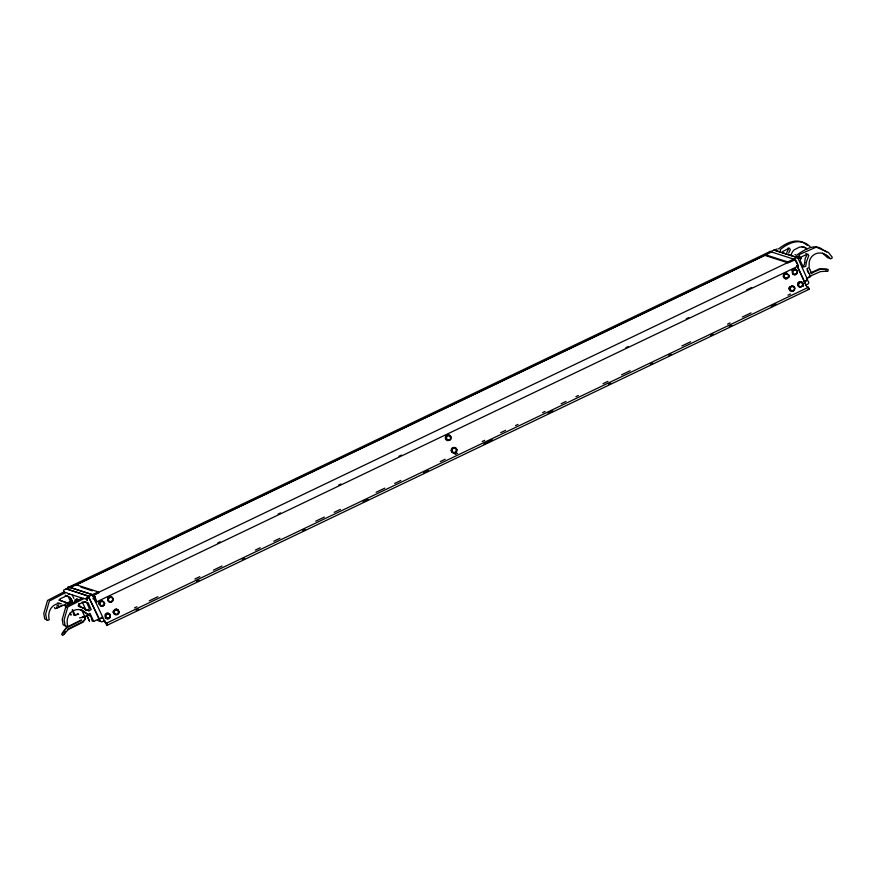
<?xml version="1.0" encoding="UTF-8"?>
<svg xmlns="http://www.w3.org/2000/svg" width="876" height="876" viewBox="0 0 876 876"><rect width="100%" height="100%" fill="white"/><g stroke="black" fill="none" stroke-linecap="round" stroke-linejoin="round"><path stroke-width="1.31" d="M780.352 251.237L780.385 249.55C788.882 242.258 800.85 237.768 810.037 246.572M796.919 256.58L796.963 254.894C804.365 250.065 814.45 242.652 822.969 249.846M795.069 254.511L795.736 255.058M101.923 605.984L99.612 604.495L99.831 602.086L101.988 601.056L104.288 602.535L104.08 604.944L101.572 605.863L104.08 604.944M102.339 601.166L100.171 602.206L99.612 604.495M105.438 617.087L105.646 614.678L107.814 613.649L110.113 615.127L109.905 617.536C108 620.657 103.039 614.788 107.737 618.576M105.777 617.208L105.996 614.799L108.153 613.758M110.518 596.972L112.818 598.461L112.61 600.87L110.442 601.9L108.142 600.41L108.35 598.012L110.858 597.093L108.35 598.012M108.701 598.122L108.142 600.41M113.957 613.014L114.165 610.605L116.333 609.565L118.632 611.054L118.424 613.463C116.519 616.573 111.57 610.703 116.256 614.492M114.307 613.123L114.515 610.714L116.683 609.685M116.333 609.565L118.293 610.933L118.424 613.463M446.07 438.712L446.289 436.314L448.446 435.273L450.746 436.763L450.538 439.172C448.632 442.281 443.683 436.412 448.381 440.201M446.421 438.832L446.629 436.423L448.797 435.394M448.446 435.273L450.406 436.642L450.538 439.172M454.272 447.866L456.571 449.355L456.363 451.764L454.195 452.793L451.896 451.315L452.104 448.906L454.611 447.986L452.104 448.906M452.454 449.016L451.896 451.315M454.195 452.793L456.013 451.644L456.571 449.355M786.385 273.542L788.685 275.031L788.477 277.44L786.309 278.48L784.009 276.991L784.217 274.582L786.725 273.662L784.217 274.582M784.567 274.703L784.009 276.991M786.309 278.48L788.126 277.32L788.685 275.031M789.823 289.584L790.043 287.175L792.2 286.134L794.499 287.624L794.291 290.033C792.386 293.153 787.436 287.273 792.123 291.073M790.174 289.693L790.382 287.295L792.55 286.255M794.904 269.469L797.204 270.958L796.996 273.356L794.828 274.396L792.528 272.907L792.747 270.498L795.255 269.578L792.747 270.498M793.087 270.618L792.528 272.907M800.653 286.989L798.354 285.499L798.562 283.09L800.73 282.061L803.029 283.55L802.821 285.959L800.303 286.868L802.821 285.959M801.069 282.181L798.901 283.211L798.354 285.499M802.471 285.839L802.679 283.43L800.73 282.061M84.873 616.792L84.6 619.77L82.552 621.818L67.813 629.143M64.419 592.548L63.565 590.183L69.587 587.303L92.484 594.673L69.587 587.303M100.565 600.859L99.196 602.075L98.857 603.838L101.233 606.356M98.922 603.86L99.262 602.097M102.941 606.104L104.31 604.878L104.583 603.093M104.31 604.878L104.649 603.115L102.273 600.597M113.103 599.009L112.829 600.805L111.46 602.02M118.238 610.003L116.617 609.116L113.541 610.583L113.201 612.357L114.022 614.01L115.577 614.864L117.34 614.634L118.654 613.397L118.994 611.623L118.172 609.981M113.267 612.379L113.606 610.605M118.588 613.375L118.928 611.601M445.38 438.088L445.654 436.292L446.957 435.054L448.797 434.846M447.625 440.551L449.465 440.343L450.768 439.106L450.286 435.69L448.731 434.825M451.206 450.68L451.479 448.884L452.782 447.647L454.611 447.439L456.177 448.304L456.922 449.925L456.582 451.698L455.279 452.936L453.505 453.166L451.885 452.29M783.319 276.356L783.593 274.56L784.962 273.345M785.564 278.831L788.696 277.374L788.969 275.59M788.696 277.374L789.035 275.601L786.659 273.093M789.889 290.58L789.068 288.927L789.407 287.164L792.55 285.707L794.105 286.572M789.134 288.949L789.473 287.175M797.499 271.505L797.226 273.301L795.857 274.517L794.083 274.746L792.528 273.881M794.795 288.182L794.521 289.967L793.141 291.182M797.653 284.875L797.937 283.079L799.24 281.842L801.069 281.634M802.974 285.872L803.314 284.098L802.569 282.466M803.38 284.12L803.04 285.894L799.898 287.339M783.505 275.13L784.71 273.235M54.443 607.495L55.122 608.7L58.922 606.805M786.801 252.496L788.488 249.102L788.236 247.941M788.641 253.087L790.327 249.693L789.396 248.127L782.596 251.587M72.16 601.166L71.263 599.14L72.16 601.166L56.502 608.382M85.509 618.697L83.187 622.07L68.536 629.384L62.667 635.396L61.648 634.454L66.423 627.358L81.238 619.989M65.569 631.815L63.882 634.651M99.568 618.62L100.138 620.865A1.697 1.664 -72.2 0 0 102.361 621.664L104.824 620.493M778.545 248.959C786.779 242.334 798.321 236.903 807.376 245.477M798.803 255.485L799.952 254.259L816.246 247.12L828.455 252.496L832.2 257.161L832.069 258.113L830.459 258.902C826.484 253.175 818.304 250.624 812.665 255.726A10.797 10.654 -72.2 0 0 809.139 263.654L809.161 267.563L806.938 268.625L810.639 276.641L806.402 278.678M79.453 617.908L84.95 616.989L88.454 615.313M806.522 280.32L805.318 281.711L804.048 281.054L805.055 281.722L807.573 279.663L797.927 258.135C799.186 255.628 800.511 259.548 801.047 257.96L799.668 256.252L787.831 261.957L764.945 254.588L765.383 255.54L788.269 262.909L787.831 261.957M109.719 614.076L108.087 613.2L106.324 613.43L105.021 614.667L105.492 618.084M445.72 436.314L447.023 435.076M449.399 440.321L450.702 439.084M451.545 448.906L452.848 447.669M456.516 451.677L455.213 452.914L453.44 453.144M795.255 269.041L793.415 269.25L792.112 270.487L792.594 273.903M792.178 270.509L793.481 269.271M798.003 283.101L799.306 281.864M62.229 633.129L67.113 627.577L81.665 620.307M72.752 603.411L75.555 601.626L74.624 601.33L78.128 599.655M68.197 588.037L67.868 586.953L68.657 587.205L770.278 251.456L770.716 252.408L70.332 587.577M69.62 587.128L75.435 584.544L98.331 591.913L98.769 592.866L92.703 595.768L104.507 620.996L105.47 622.606L106.795 623.033L808.417 287.284L809.304 289.2L106.938 625.365L104.343 620.953M793.503 259.055L770.617 251.686L764.945 254.588M774.023 250.054L797.05 257.5L774.023 250.054L770.617 251.686M774.165 250.131L777.22 248.948M75.544 585.223L765.876 254.872M98.331 591.913L86.45 597.552L86.866 599.721C88.421 600.301 86.286 596.786 88.991 597.388L99.13 618.686L102.295 618.018L102.404 616.759L102.12 618.215L100.291 618.281M95.265 601.297C95.166 600.443 96.886 597.618 93.425 595.998L92.987 595.045L794.609 259.296L796.131 260.752L798.397 266.03L96.776 601.79L95.626 601.418L95.955 602.502M789.484 262.329L794.335 260.008M84.304 601.67L78.982 604.221L78.271 605.59L88.969 611.021L91.148 609.477L88.071 602.721L84.304 601.67L86.691 602.655L89.21 608.097L88.925 609.565L87.129 610.43M217.697 543L220.161 541.817M278.119 514.081L280.583 512.909M338.541 485.173L341.005 483.99M398.963 456.254L401.427 455.082M625.847 347.684L628.322 346.502M686.269 318.765L688.733 317.594M746.691 289.857L751.63 287.492M802.142 266.578L804.376 264.771L805.208 258.431L806.905 255.036L805.964 253.46M73.431 614.886L75.281 615.478L78.457 613.956M87.764 614.459L89.987 613.397L93.688 621.413L98.999 618.872L88.728 597.301L87.031 598.111L87.348 600.41L85.235 598.637L83.57 598.768L67.781 606.969L64.058 619.978L65.196 625.891L65.996 626.395L67.627 625.628C65.853 618.872 69.029 610.89 76.573 609.652A10.797 10.654 -72.2 0 1 84.819 611.952L87.764 614.459L82.968 611.36A10.797 10.654 -72.2 0 0 80.285 609.751M83.976 616.978L87.666 615.204M107.387 618.456L109.905 617.536M791.784 290.952L794.291 290.033M805.318 285.28L807.771 284.098A1.697 1.664 -72.2 0 0 808.581 281.853L807.256 279.97M134.466 607.933L136.93 606.75M149.259 600.859L157.899 596.72M194.888 579.025L199.816 576.66M213.383 570.167L222.011 566.038M255.31 550.106L260.238 547.752M273.805 541.259L279.97 538.302M315.732 521.198L324.361 517.059M334.227 512.34L340.392 509.394M376.154 492.279L384.783 488.151M394.649 483.432L400.814 480.475M440.267 461.597L445.205 459.232M455.071 454.513L457.535 453.341M482.194 441.537L484.658 440.354M500.689 432.678L505.627 430.324M515.493 425.605L517.957 424.422M542.616 412.618L545.08 411.435M561.111 403.77L566.049 401.405M575.915 396.686L578.379 395.503M603.038 383.71L607.966 381.345M621.533 374.851L630.162 370.723M681.955 345.943L690.584 341.815M727.584 324.109L730.047 322.926M742.377 317.024L751.006 312.896M788.006 295.19L790.47 294.018M136.185 610.441L138.649 609.258M196.607 581.522L199.071 580.339M242.225 559.687L244.689 558.516M302.647 530.779L305.111 529.597M363.069 501.86L367.997 499.506M423.491 472.952L428.419 470.587M483.913 444.033L492.542 439.905M548.037 413.352L552.964 410.986M608.459 384.433L610.922 383.261M650.375 364.372L652.85 363.201M668.87 355.525L671.345 354.342M710.797 335.464L713.261 334.282M729.292 326.606L731.767 325.434M771.219 306.545L776.158 304.191M810.628 272.863L819.246 268.899L828.138 269.425L828.05 271.078L820.505 271.593L808.92 276.663M60.137 606.247L62.557 605.141M66.182 603.476L72.237 600.695M811.877 272.918L820.045 269.337L826.681 269.25M56.579 606.104L58.747 605.163M83.187 616.759L83.976 616.43M784.896 273.323L786.725 273.115M794.149 274.768L795.923 274.538M787.393 278.612L785.63 278.853L783.998 277.966L783.253 276.334M793.207 291.204L791.378 291.423L789.823 290.558M110.858 596.545L109.029 596.753L107.726 597.99L108.197 601.418L109.763 602.272M100.499 600.837L102.339 600.618M109.697 602.25L111.526 602.042M101.167 606.334L103.007 606.126M114.844 609.346L116.617 609.116M106.39 613.452L108.153 613.211M829.55 258.19L827.798 257.829L822.553 253.142M46.68 619.77L44.709 618.938L43.8 613.452L47.523 600.454L63.313 592.242L64.977 592.121M65.098 625.694L63.116 624.873L62.218 619.376L65.941 606.378L81.731 598.166L83.384 598.045M802.81 246.922L799.514 247.12L794.247 249.791A10.797 10.654 -72.2 0 0 791.225 254.588M825.597 271.111L826.867 271.319M58.736 600.005L65.371 602.338M78.369 606.214L83.789 608.273M67.726 604.232L70.518 603.641L70.792 602.173L68.284 596.72L65.109 595.143M802.022 246.627L805.975 247.809M798.145 257.73L800.686 258.551M770.278 251.456L769.522 251.521M795.058 260.249L797.664 264.497M797.248 265.658L798.397 266.03M806.5 286.342L796.886 265.548M808.417 287.284L807.103 286.857L806.128 285.248L797.28 265.986M809.304 289.2L808.209 288.85L808.11 289.463M80.964 587.139L92.407 590.818M92.987 595.045L94.082 595.702L96.776 601.79M92.528 595.625L95.101 596.447M66.215 588.76L89.067 596.304L66.182 588.935M92.834 598.647L95.396 599.469M68.47 593.665L81.183 597.76M91.849 620.821L93.688 621.413M796.996 273.356L794.828 274.396M794.499 287.624L792.2 286.134M112.61 600.87L110.442 601.9M104.288 602.535L101.988 601.056M110.113 615.127L107.814 613.649M785.433 277.922L784.053 276.816M66.215 602.436L60.575 600.597L59.984 598.856L66.948 595.735L70.124 597.322L72.642 602.765M795.189 269.02L796.81 269.896L797.565 271.527M801.003 281.612L802.635 282.488M799.963 287.361L798.343 286.474L797.587 284.853M446.07 439.697L447.691 440.573M110.792 596.523L112.424 597.41M105.427 618.062L107.047 618.949L108.821 618.719L110.124 617.481L109.653 614.054M824.152 250.405L826.615 251.905M804.135 247.218L806.884 249.025M84.567 608.897L86.144 610.167M67.211 602.929L69.565 604.823M64.561 605.425L66.521 607.101M91.783 619.376L92.21 619.77L89.954 614.886L90.217 616.321M73.376 613.452L73.792 613.835L72.182 609.882M797.905 257.96L798.792 258.278L798.77 257.172M811.088 272.71L811.734 273.64L809.479 268.757L809.621 269.523M807.179 270.454L808.745 273.509M69.85 613.397L71.066 615.138L70.288 612.817M794.039 286.551L794.861 288.204M450.352 435.711L451.107 437.332M456.111 448.282L456.856 449.903M445.315 438.066L446.136 439.719M451.14 450.658L451.95 452.312M112.358 597.388L113.168 599.031M106.795 623.033L107.682 624.949L106.587 624.599L106.938 625.365M75.435 584.544L75.883 585.497M82.311 602.02L86.22 610.484M78.807 603.695L80.483 607.331M81.599 609.74L84.95 616.989M68.657 587.205L69.094 588.168L68.448 588.278M72.15 594.695L73.836 598.352M82.388 616.803L82.738 617.569M72.631 609.762L75.281 615.478M69.259 593.578L68.93 594.476L66.817 592.713L65.153 592.833L49.363 601.045L45.64 614.043L46.778 619.956L47.589 620.46L49.22 619.704C47.435 612.948 50.611 604.955 58.155 603.728A10.797 10.654 -72.2 0 1 61.298 603.739M99.995 620.909A1.697 1.664 -72.2 0 1 97.773 620.109M78.621 614.459A1.697 1.664 -72.2 0 1 77.252 613.496M57.356 603.027A10.797 10.654 -72.2 0 1 59.448 603.137M64.66 604.856A10.797 10.654 -72.2 0 1 66.401 606.028M806.281 262.318L805.789 266.315L803.226 267.027L800.073 260.314L801.693 256.69L807.814 254.051L808.745 255.628L806.281 262.318M87.228 616.189L89.483 621.073L87.228 616.189M77.154 599.02L75.117 599.972L77.154 599.02"/></g></svg>
